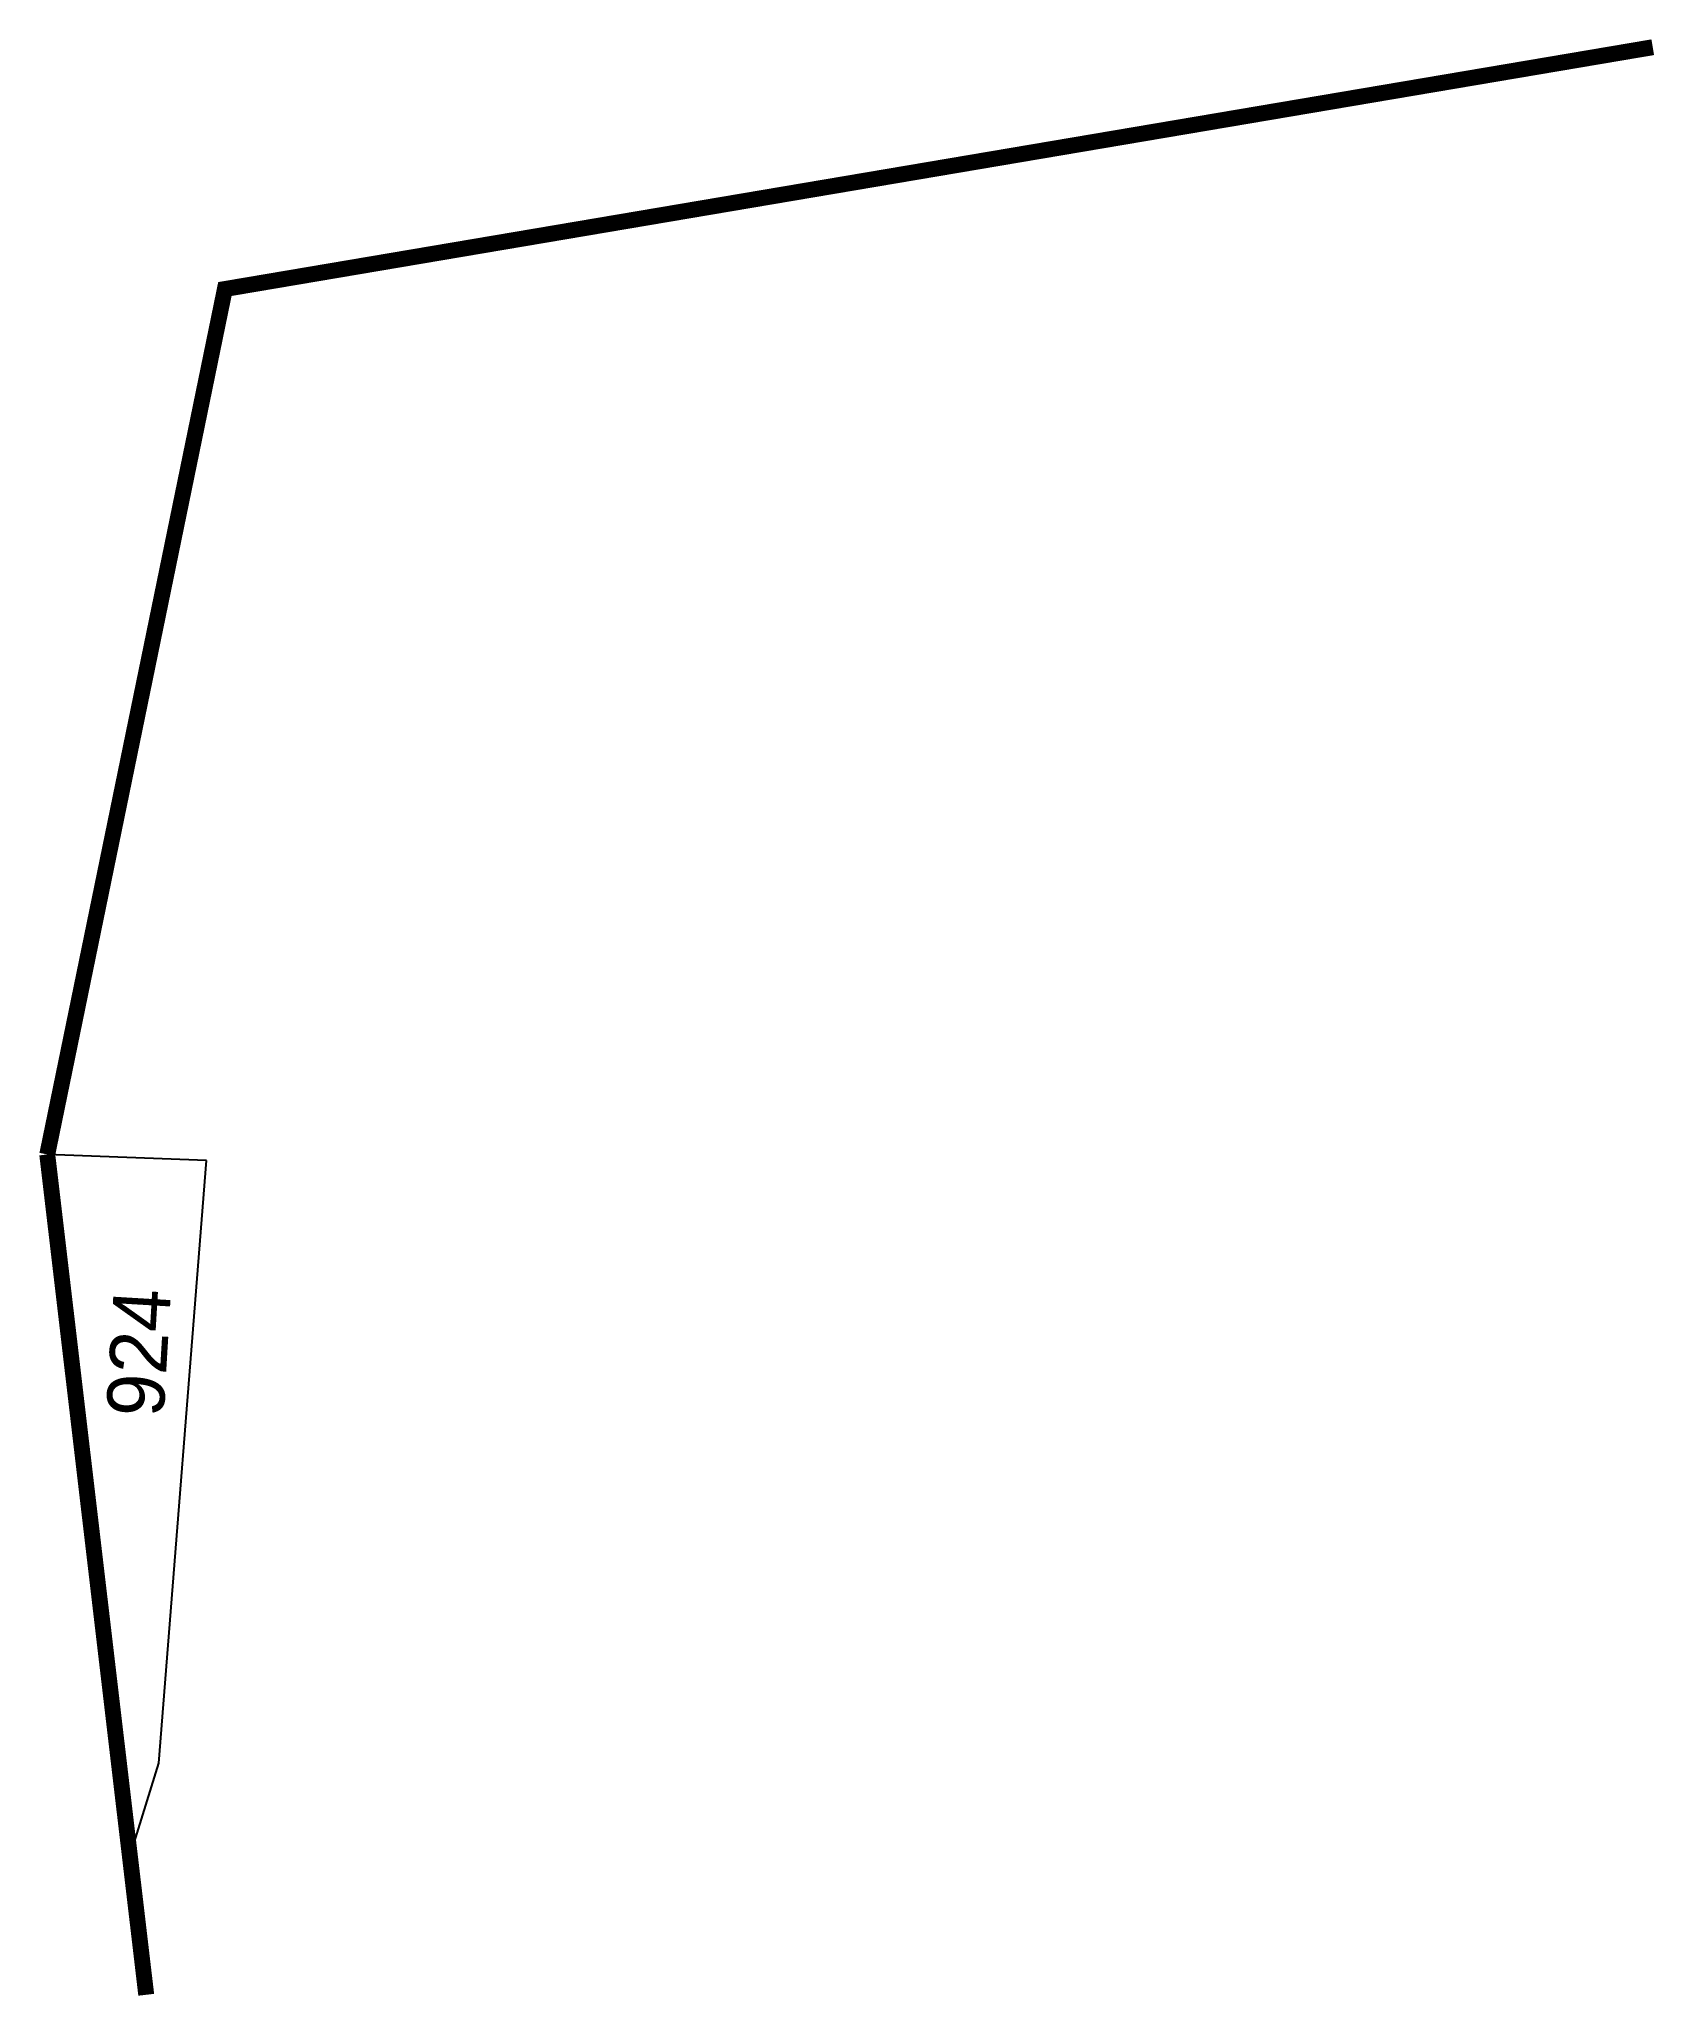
# Model space of a CAD drawing. Header units: feet. Extents: x 276227 to 282872, y 2073991 to 2080438.
# Drawn here: x 282820.7 to 282871.7, y 2073991.5 to 2074053.2 of the extents above.
import ezdxf

# ---------------------------------------------------------------- set-up
doc = ezdxf.new("R2010")
doc.units = ezdxf.units.FT
doc.header["$LTSCALE"] = 0.3
doc.header["$MEASUREMENT"] = 0
for name, color, linetype in [('POLY_PARCEL', 6, 'Continuous'), ('TEXT_PARCEL', 7, 'Continuous'), ('V_BOUND_LINE', 7, 'Continuous')]:
    doc.layers.add(name, color=color, linetype=linetype)
doc.styles.add('TEXT_MAP', font='KRDEV050.TTF', dxfattribs={"height": 1.8})

msp = doc.modelspace()

# ---------------------------------------------------------------- linework, layer by layer
at = {"layer": 'POLY_PARCEL'}
for points in [[(282825.996, 2074017.93), (282820.997, 2074018.123)], [(282823.595, 2073996.06), (282824.501, 2073999.002), (282825.996, 2074017.93)]]:
    msp.add_lwpolyline(points, dxfattribs=at)
at = {"layer": 'V_BOUND_LINE', "const_width": 0.5}
for points in [[(282871.425, 2074052.909), (282826.577, 2074045.312), (282820.997, 2074018.123)], [(282820.997, 2074018.123), (282823.595, 2073996.06)], [(282823.595, 2073996.06), (282824.106, 2073991.723)]]:
    msp.add_lwpolyline(points, dxfattribs=at)

# ---------------------------------------------------------------- texts
at = {"layer": 'TEXT_PARCEL', "style": 'TEXT_MAP'}
msp.add_text('924', height=1.8, rotation=86.58127, dxfattribs=at).set_placement((282824.646, 2074009.841))

doc.saveas('drawing.dxf')
